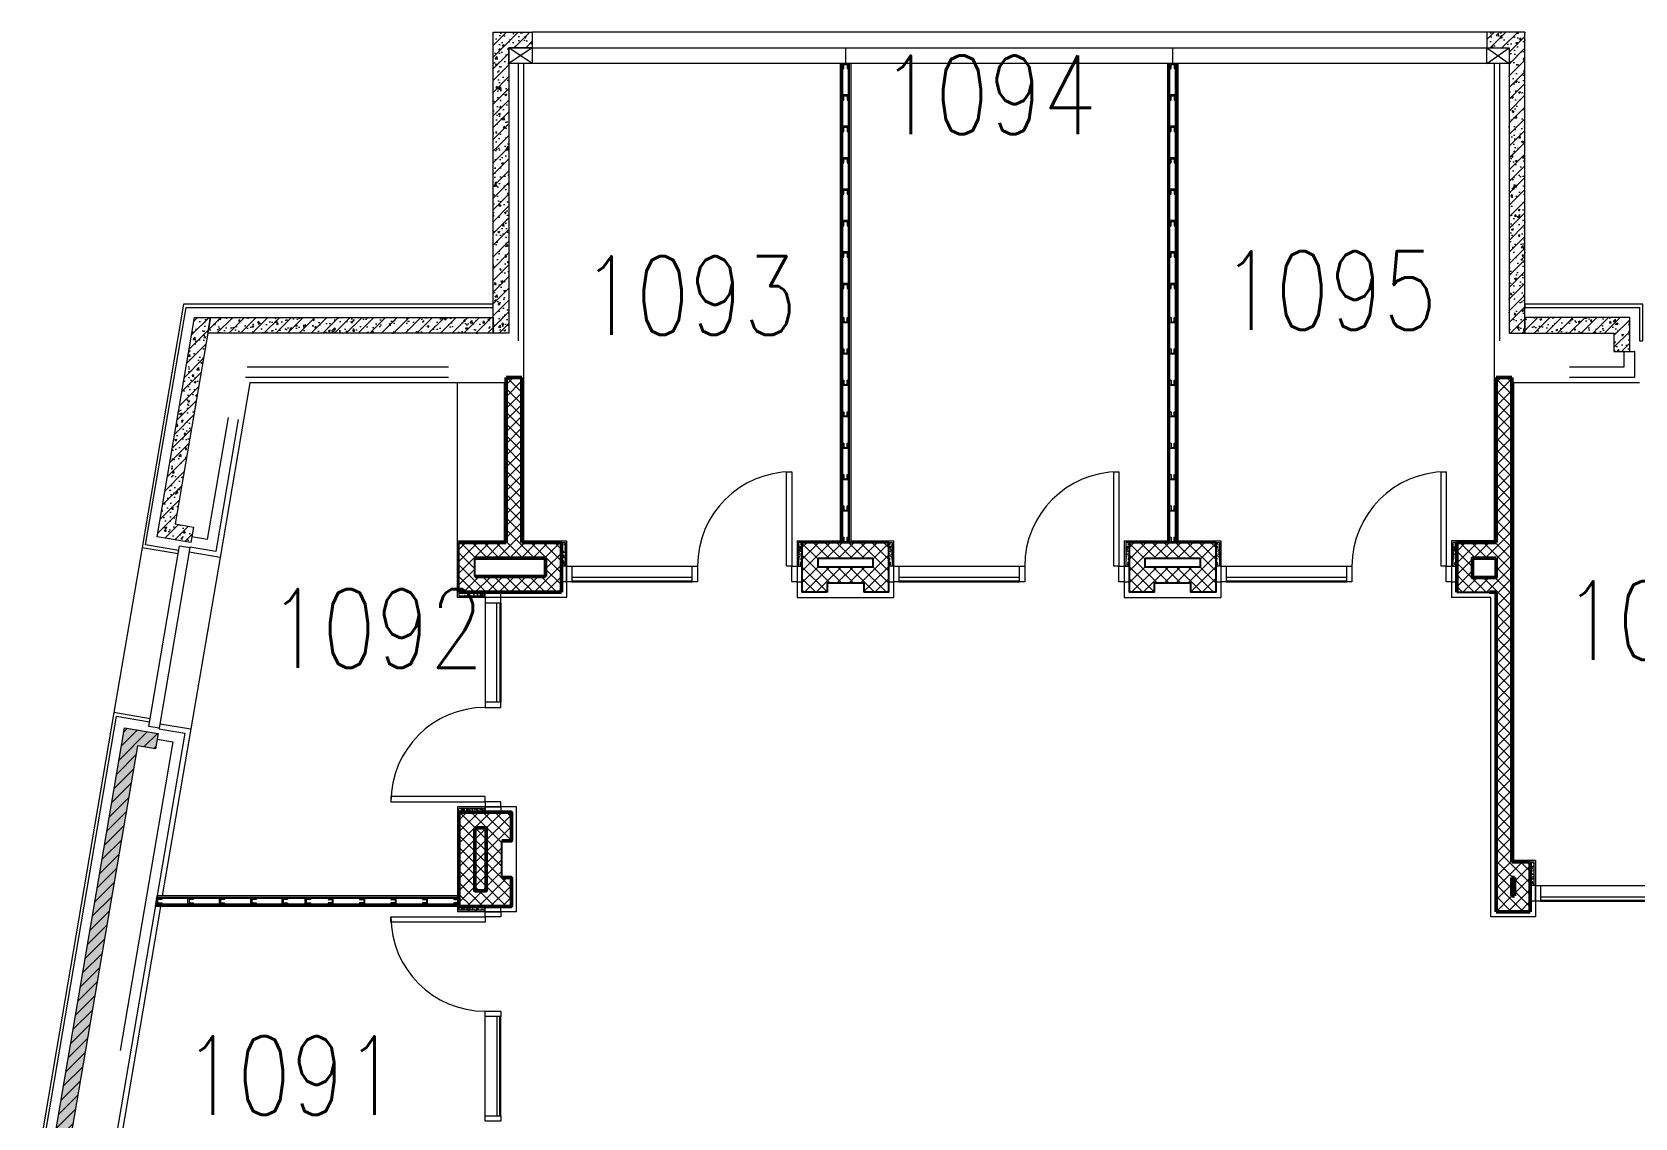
# Model space of a CAD drawing. Header units: inches. Extents: x 13084 to 220150, y 6494 to 167180.
# Drawn here: x 148790 to 164090, y 156810 to 167180 of the extents above; entities that cross this region are included whole.
import ezdxf
from ezdxf.enums import TextEntityAlignment as Align

# ---------------------------------------------------------------- set-up
doc = ezdxf.new("R2010")
doc.units = ezdxf.units.IN
doc.header["$MEASUREMENT"] = 0
for name, color, linetype, lineweight in [('Ground Floor$0$A-G2-G-Building-Elements-Below', 7, 'Continuous', 13), ('Ground Floor$0$A-G250-G-Walls-Low-Level', 8, 'Continuous', 15), ('Ground Floor$0$A-G250-G-Walls-Precast-Concrete', 7, 'Continuous', 15), ('Ground Floor$0$A-G250-M-Walls-Blockwork', 7, 'Continuous', 25), ('Ground Floor$0$A-G250-M-Walls-Plasterboard-Partition', 7, 'Continuous', 15), ('Ground Floor$0$A-G252-H-Internal-Walls', 251, 'Continuous', 9), ('Ground Floor$0$A-G262-H-Precast-Panel', 251, 'Continuous', 5), ('Ground Floor$0$A-G312-M-Wall-Cladding-Panel', 7, 'Continuous', 9), ('Ground Floor$0$A-G312-M-Wall-Finish-Plaster', 7, 'Continuous', 15), ('Ground Floor$0$A-G321-M-Window', 251, 'Continuous', 9), ('Ground Floor$0$A-G322-M-Door', 251, 'Continuous', 15), ('Ground Floor$0$A-G4-M-Furniture-and-Fittings', 251, 'Continuous', 9), ('Ground Floor$0$Z-Z001-S-Room-Name-Identification-250', 7, 'Continuous', 15)]:
    doc.layers.add(name, color=color, linetype=linetype, lineweight=lineweight)
doc.styles.add('Ground Floor$0$Tag-RomanS', font='romans.shx', dxfattribs={"width": 0.8})
pattern_1 = [(135, (31615.24, 164129.57), (-56.1266, -56.1266), []), (225, (31615.24, 164129.57), (56.1266, -56.1266), [])]
pattern_2 = [(140, (31615.24, 164129.57), (4.781726, 54.6554), [5.715, -62.865]), (85, (31615.24, 164129.57), (-57.316993, -10.572848), [4.572, -50.292]), (190.451, (31615.637, 164134.124), (-52.535006, 44.08275), [4.857, -53.427]), (136.1842, (31600, 164129.57), (12.6127, 81.323712), [8.5725, -94.2975]), (186.6356, (31601.05, 164136.35), (-74.227667, 71.22127), [7.2855, -80.1405]), (81.184, (31600, 164129.57), (-74.227535, 71.22138), [6.858, -75.438]), (111, (31603.81, 164137.19), (30.679656, 45.484464), [5.715, -62.865]), (56, (31603.81, 164137.19), (-55.25639, 18.540609), [4.572, -50.292]), (161.4514, (31606.365, 164140.98), (-24.576857, 64.024947), [4.857, -53.427]), (127.5, (31615.239, 164129.57), (-25.3665117, 0.926581), [0, -49.6824, 0, -51.054, 0, -50.4825]), (97.5, (31615.24, 164129.57), (-30.0541724, 20.045899), [0, -29.1084, 0, -48.5394, 0, -19.2405]), (57.5, (31615.239, 164112.577), (1.7186232, 40.6771786), [0, -19.05, 0, -59.436, 0, -78.867]), (47.5, (31615.24, 164104.957), (-7.627947, 44.438754), [0, -24.765, 0, -39.4716, 0, -56.007])]
pattern_3 = [(45, (31615.24, 164129.57), (-56.1266, 56.1266), [])]
pattern_4 = [(50, (31615.24, 164129.57), (182.18467, -15.93909), [19.05, -209.55]), (355, (31615.24, 164129.57), (-35.24283, 191.05664), [15.24, -167.64]), (100.451, (31630.42, 164128.24), (146.9425, 175.11669), [16.19, -178.09]), (46.1842, (31615.24, 164180.37), (271.07904, -42.04233), [28.575, -314.325]), (96.6356, (31637.83, 164176.87), (237.40423, 247.42556), [24.285, -267.135]), (351.184, (31615.24, 164180.37), (237.4046, 247.4251), [22.86, -251.46]), (21, (31640.64, 164167.67), (151.61488, -102.26552), [19.05, -209.55]), (326, (31640.64, 164167.67), (61.80203, 184.18797), [15.24, -167.64]), (71.4514, (31653.27, 164159.15), (213.4165, 81.92286), [16.19, -178.09]), (37.5, (31615.24, 164129.57), (3.088603, 84.55504), [0, -165.608, 0, -170.18, 0, -168.275]), (7.5, (31615.24, 164129.57), (66.81966, 100.180575), [0, -97.028, 0, -161.798, 0, -64.135]), (327.5, (31558.6, 164129.57), (135.590595, -5.728744), [0, -63.5, 0, -198.12, 0, -262.89]), (317.5, (31533.2, 164129.57), (148.12918, 25.42649), [0, -82.55, 0, -131.572, 0, -186.69])]

# ---------------------------------------------------------------- blocks, each defined once
blk = doc.blocks.new('Ground Floor$0$d09')
at = {"layer": 'Ground Floor$0$A-G321-M-Window', "elevation": 0}
blk.add_lwpolyline([(121790, -7300), (121790, -6350), (121760, -6350), (121760, -7300)], close=True, dxfattribs=at)
at = {"layer": 'Ground Floor$0$A-G322-M-Door'}
for p, q in [((121650, -7300), (121650, -6350, 0)), ((121800, -7300), (121800, -6350, 0))]:
    blk.add_line(p, q, dxfattribs=at)
at = {"layer": 'Ground Floor$0$A-G322-M-Door', "elevation": 0}
for points in [[(121650, -5350), (121800, -5350), (121800, -5400), (121650, -5400)], [(120750, -5450), (120750, -5400), (121650, -5400), (121650, -5450)], [(121650, -6300), (121800, -6300), (121800, -6350), (121650, -6350)]]:
    blk.add_lwpolyline(points, close=True, dxfattribs=at)
at = {"layer": 'Ground Floor$0$A-G322-M-Door'}
blk.add_lwpolyline([(121650, -7300), (121800, -7300), (121800, -7350), (121650, -7350)], close=True, dxfattribs=at)
blk.add_arc((121650, -5400, 0), 900, 180, 270, dxfattribs=at)
blk = doc.blocks.new('Ground Floor$0$Door1-faculty offices-2200')
at = {"layer": 'Ground Floor$0$A-G321-M-Window'}
blk.add_lwpolyline([(50, -65), (1200, -65), (1200, -35), (50, -35)], close=True, dxfattribs=at)
at = {"layer": 'Ground Floor$0$A-G322-M-Door'}
for p, q in [((50, 75), (1200, 75)), ((50, -75), (1200, -75))]:
    blk.add_line(p, q, dxfattribs=at)
for points in [[(2100, 975), (2150, 975), (2150, 75), (2100, 75)], [(50, 75), (50, -75), (0, -75), (0, 75)], [(1250, 75), (1250, -75), (1200, -75), (1200, 75)], [(2200, 75), (2200, -75), (2150, -75), (2150, 75)]]:
    blk.add_lwpolyline(points, close=True, dxfattribs=at)
blk.add_arc((2150, 75), 900, 90, 180, dxfattribs=at)
blk = doc.blocks.new('Ground Floor$0$tag-roomname')
at = {"lineweight": 18, "ltscale": 0.01, "style": 'Ground Floor$0$Tag-RomanS', "width": 0.8}
blk.add_attdef('ROOM_NO_2', text='', height=3, dxfattribs=at).set_placement((0, 1.612), align=Align.MIDDLE_CENTER)
at = {"linetype": 'ByBlock', "lineweight": 13, "ltscale": 0.01, "style": 'Ground Floor$0$Tag-RomanS', "width": 0.8, "flags": 1}
for tag, p in [('ROOM_NAME_1', (0, -2.288)), ('AREA', (0, -5.744))]:
    blk.add_attdef(tag, text='', height=2.8, dxfattribs=at).set_placement(p, align=Align.MIDDLE_CENTER)

msp = doc.modelspace()

# ---------------------------------------------------------------- hatches: boundary and pattern name
at = {"layer": 'Ground Floor$0$A-G252-H-Internal-Walls'}
h = msp.add_hatch(dxfattribs=at)
h.set_pattern_fill('ANSI37', color=256, scale=25, angle=90, style=0)
h.set_pattern_definition(pattern_1)
h.paths.add_polyline_path([(153842, 162304), (153465, 162304), (153465, 163880), (153315, 163880), (153315, 162304), (152865, 162304), (152865, 161829), (153842, 161829)])
h.paths.add_polyline_path([(153692, 161979), (153015, 161979), (153015, 162154), (153692, 162154)], flags=16)
h = msp.add_hatch(dxfattribs=at)
h.set_pattern_fill('ANSI37', color=256, scale=25, angle=90, style=0)
h.set_pattern_definition(pattern_1)
h.paths.add_polyline_path([(162765, 162305), (162389, 162305), (162389, 161830), (162702, 161830), (162765, 161830), (162765, 158780), (163090, 158780), (163090, 159255), (162915, 159255), (162915, 163880), (162765, 163880)])
h.paths.add_polyline_path([(162765, 162155), (162765, 161970), (162539, 161970), (162539, 162155)], flags=16)
h.paths.add_polyline_path([(162915, 159105), (162940, 159105), (162940, 158930), (162915, 158930)], flags=16)
h = msp.add_hatch(dxfattribs=at)
h.set_pattern_fill('AR-CONC', color=256, scale=0.3, angle=90, style=0)
h.set_pattern_definition([(140, (31615.24, 164069.57), (4.781726, 54.6554), [5.715, -62.865]), (85, (31615.24, 164069.57), (-57.316993, -10.572848), [4.572, -50.292]), (190.451, (31615.637, 164074.124), (-52.535006, 44.08275), [4.857, -53.427]), (136.1842, (31600, 164069.57), (12.6127, 81.323712), [8.5725, -94.2975]), (186.6356, (31601.05, 164076.35), (-74.227667, 71.22127), [7.2855, -80.1405]), (81.184, (31600, 164069.57), (-74.227535, 71.22138), [6.858, -75.438]), (111, (31603.81, 164077.19), (30.679656, 45.484464), [5.715, -62.865]), (56, (31603.81, 164077.19), (-55.25639, 18.540609), [4.572, -50.292]), (161.4514, (31606.365, 164080.98), (-24.576857, 64.024947), [4.857, -53.427]), (127.5, (31615.239, 164069.57), (-25.3665117, 0.926581), [0, -49.6824, 0, -51.054, 0, -50.4825]), (97.5, (31615.24, 164069.57), (-30.0541724, 20.045899), [0, -29.1084, 0, -48.5394, 0, -19.2405]), (57.5, (31615.239, 164052.577), (1.7186232, 40.6771786), [0, -19.05, 0, -59.436, 0, -78.867]), (47.5, (31615.24, 164044.957), (-7.627947, 44.438754), [0, -24.765, 0, -39.4716, 0, -56.007])])
h.paths.add_polyline_path([(153877, 162304), (153842, 162304), (153842, 162079), (153877, 162079)])
h = msp.add_hatch(dxfattribs=at)
h.set_pattern_fill('AR-CONC', color=256, scale=0.3, angle=90, style=0)
h.set_pattern_definition([(40, (281491.904, 164129.57), (-4.781726, 54.6554), [5.715, -62.865]), (95, (281491.904, 164129.57), (57.316993, -10.572848), [4.572, -50.292]), (349.549, (281491.505, 164134.124), (52.535006, 44.08275), [4.857, -53.427]), (43.8158, (281507.144, 164129.57), (-12.6127, 81.323712), [8.5725, -94.2975]), (353.3644, (281506.09, 164136.35), (74.227667, 71.22127), [7.2855, -80.1405]), (98.816, (281507.14, 164129.57), (74.227535, 71.22138), [6.858, -75.438]), (69, (281503.334, 164137.19), (-30.679656, 45.484464), [5.715, -62.865]), (124, (281503.334, 164137.19), (55.25639, 18.540609), [4.572, -50.292]), (18.5486, (281500.777, 164140.98), (24.576857, 64.024947), [4.857, -53.427]), (52.5, (281491.904, 164129.57), (25.3665117, 0.926581), [0, -49.6824, 0, -51.054, 0, -50.4825]), (82.5, (281491.904, 164129.57), (30.0541724, 20.045899), [0, -29.1084, 0, -48.5394, 0, -19.2405]), (122.5, (281491.904, 164112.577), (-1.7186232, 40.6771786), [0, -19.05, 0, -59.436, 0, -78.867]), (132.5, (281491.904, 164104.957), (7.627947, 44.438754), [0, -24.765, 0, -39.4716, 0, -56.007])])
h.paths.add_polyline_path([(156107, 162304), (156142, 162304), (156142, 162079), (156107, 162079)])
h = msp.add_hatch(dxfattribs=at)
h.set_pattern_fill('ANSI37', color=256, scale=25, angle=90, style=0)
h.set_pattern_definition(pattern_1)
h.paths.add_polyline_path([(156965, 162305), (156142, 162305), (156142, 161830), (156379, 161830), (156379, 161920), (156729, 161920), (156729, 161830), (156965, 161830)])
h.paths.add_polyline_path([(156815, 162070), (156292, 162070), (156292, 162155), (156815, 162155)], flags=16)
h = msp.add_hatch(dxfattribs=at)
h.set_pattern_fill('AR-CONC', color=256, scale=0.3, angle=90, style=0)
h.set_pattern_definition(pattern_2)
h.paths.add_polyline_path([(157000, 162304), (156965, 162304), (156965, 162079), (157000, 162079)])
h = msp.add_hatch(dxfattribs=at)
h.set_pattern_fill('AR-CONC', color=256, scale=0.3, angle=90, style=0)
h.set_pattern_definition([(40, (284615.237, 164129.57), (-4.781726, 54.6554), [5.715, -62.865]), (95, (284615.237, 164129.57), (57.316993, -10.572848), [4.572, -50.292]), (349.549, (284614.84, 164134.124), (52.535006, 44.08275), [4.857, -53.427]), (43.8158, (284630.477, 164129.57), (-12.6127, 81.323712), [8.5725, -94.2975]), (353.3644, (284629.425, 164136.35), (74.227667, 71.22127), [7.2855, -80.1405]), (98.816, (284630.48, 164129.57), (74.227535, 71.22138), [6.858, -75.438]), (69, (284626.667, 164137.19), (-30.679656, 45.484464), [5.715, -62.865]), (124, (284626.667, 164137.19), (55.25639, 18.540609), [4.572, -50.292]), (18.5486, (284624.11, 164140.98), (24.576857, 64.024947), [4.857, -53.427]), (52.5, (284615.237, 164129.57), (25.3665117, 0.926581), [0, -49.6824, 0, -51.054, 0, -50.4825]), (82.5, (284615.237, 164129.57), (30.0541724, 20.045899), [0, -29.1084, 0, -48.5394, 0, -19.2405]), (122.5, (284615.237, 164112.577), (-1.7186232, 40.6771786), [0, -19.05, 0, -59.436, 0, -78.867]), (132.5, (284615.237, 164104.957), (7.627947, 44.438754), [0, -24.765, 0, -39.4716, 0, -56.007])])
h.paths.add_polyline_path([(159230, 162304), (159265, 162304), (159265, 162079), (159230, 162079)])
h = msp.add_hatch(dxfattribs=at)
h.set_pattern_fill('ANSI37', color=256, scale=25, angle=90, style=0)
h.set_pattern_definition([(135, (34738.57, 164129.57), (-56.1266, -56.1266), []), (225, (34738.57, 164129.57), (56.1266, -56.1266), [])])
h.paths.add_polyline_path([(160089, 162305), (159265, 162305), (159265, 161830), (159502, 161830), (159502, 161920), (159852, 161920), (159852, 161830), (160089, 161830)])
h.paths.add_polyline_path([(159939, 162070), (159415, 162070), (159415, 162155), (159939, 162155)], flags=16)
h = msp.add_hatch(dxfattribs=at)
h.set_pattern_fill('AR-CONC', color=256, scale=0.3, angle=90, style=0)
h.set_pattern_definition([(140, (34738.57, 164129.57), (4.781726, 54.6554), [5.715, -62.865]), (85, (34738.57, 164129.57), (-57.316993, -10.572848), [4.572, -50.292]), (190.451, (34738.97, 164134.124), (-52.535006, 44.08275), [4.857, -53.427]), (136.1842, (34723.33, 164129.57), (12.6127, 81.323712), [8.5725, -94.2975]), (186.6356, (34724.38, 164136.35), (-74.227667, 71.22127), [7.2855, -80.1405]), (81.184, (34723.33, 164129.57), (-74.227535, 71.22138), [6.858, -75.438]), (111, (34727.14, 164137.19), (30.679656, 45.484464), [5.715, -62.865]), (56, (34727.14, 164137.19), (-55.25639, 18.540609), [4.572, -50.292]), (161.4514, (34729.7, 164140.98), (-24.576857, 64.024947), [4.857, -53.427]), (127.5, (34738.571, 164129.57), (-25.3665117, 0.926581), [0, -49.6824, 0, -51.054, 0, -50.4825]), (97.5, (34738.57, 164129.57), (-30.0541724, 20.045899), [0, -29.1084, 0, -48.5394, 0, -19.2405]), (57.5, (34738.571, 164112.577), (1.7186232, 40.6771786), [0, -19.05, 0, -59.436, 0, -78.867]), (47.5, (34738.57, 164104.957), (-7.627947, 44.438754), [0, -24.765, 0, -39.4716, 0, -56.007])])
h.paths.add_polyline_path([(160124, 162304), (160089, 162304), (160089, 162079), (160124, 162079)])
h = msp.add_hatch(dxfattribs=at)
h.set_pattern_fill('AR-CONC', color=256, scale=0.3, angle=90, style=0)
h.set_pattern_definition([(40, (287738.57, 164129.57), (-4.781726, 54.6554), [5.715, -62.865]), (95, (287738.57, 164129.57), (57.316993, -10.572848), [4.572, -50.292]), (349.549, (287738.17, 164134.124), (52.535006, 44.08275), [4.857, -53.427]), (43.8158, (287753.81, 164129.57), (-12.6127, 81.323712), [8.5725, -94.2975]), (353.3644, (287752.76, 164136.35), (74.227667, 71.22127), [7.2855, -80.1405]), (98.816, (287753.81, 164129.57), (74.227535, 71.22138), [6.858, -75.438]), (69, (287750, 164137.19), (-30.679656, 45.484464), [5.715, -62.865]), (124, (287750, 164137.19), (55.25639, 18.540609), [4.572, -50.292]), (18.5486, (287747.44, 164140.98), (24.576857, 64.024947), [4.857, -53.427]), (52.5, (287738.57, 164129.57), (25.3665117, 0.926581), [0, -49.6824, 0, -51.054, 0, -50.4825]), (82.5, (287738.57, 164129.57), (30.0541724, 20.045899), [0, -29.1084, 0, -48.5394, 0, -19.2405]), (122.5, (287738.57, 164112.577), (-1.7186232, 40.6771786), [0, -19.05, 0, -59.436, 0, -78.867]), (132.5, (287738.57, 164104.957), (7.627947, 44.438754), [0, -24.765, 0, -39.4716, 0, -56.007])])
h.paths.add_polyline_path([(162354, 162304), (162389, 162304), (162389, 162079), (162354, 162079)])
h = msp.add_hatch(dxfattribs=at)
h.set_pattern_fill('AR-CONC', color=256, scale=0.3, angle=90, style=0)
h.set_pattern_definition(pattern_2)
h.paths.add_polyline_path([(153115, 161794), (153115, 161829), (152865, 161829), (152865, 161794)])
h = msp.add_hatch(dxfattribs=at)
h.set_pattern_fill('AR-CONC', color=256, scale=0.3, angle=90, style=0)
h.set_pattern_definition([(220, (31615.24, 154429.57), (4.781726, -54.6554), [5.715, -62.865]), (275, (31615.24, 154429.57), (-57.316993, 10.572848), [4.572, -50.292]), (169.549, (31615.637, 154425.015), (-52.535006, -44.08275), [4.857, -53.427]), (223.8158, (31600, 154429.57), (12.6127, -81.323712), [8.5725, -94.2975]), (173.3644, (31601.05, 154422.79), (-74.227667, -71.22127), [7.2855, -80.1405]), (278.816, (31600, 154429.57), (-74.227535, -71.22138), [6.858, -75.438]), (249, (31603.81, 154421.95), (30.679656, -45.484464), [5.715, -62.865]), (304, (31603.81, 154421.95), (-55.25639, -18.540609), [4.572, -50.292]), (198.5486, (31606.365, 154418.16), (-24.576857, -64.024947), [4.857, -53.427]), (232.5, (31615.239, 154429.57), (-25.3665117, -0.926581), [0, -49.6824, 0, -51.054, 0, -50.4825]), (262.5, (31615.24, 154429.57), (-30.0541724, -20.045899), [0, -29.1084, 0, -48.5394, 0, -19.2405]), (302.5, (31615.239, 154446.562), (1.7186232, -40.6771786), [0, -19.05, 0, -59.436, 0, -78.867]), (312.5, (31615.24, 154454.182), (-7.627947, -44.438754), [0, -24.765, 0, -39.4716, 0, -56.007])])
h.paths.add_polyline_path([(152865, 159730), (152865, 159765), (153115, 159765), (153115, 159730)])
h = msp.add_hatch(dxfattribs=at)
h.set_pattern_fill('ANSI37', color=256, scale=25, angle=90, style=0)
h.set_pattern_definition([(135, (31615.24, 164352.37), (-56.1266, -56.1266), []), (225, (31615.24, 164352.37), (56.1266, -56.1266), [])])
h.paths.add_polyline_path([(153275, 159455), (153365, 159455), (153365, 159730), (152865, 159730), (152865, 158830), (153365, 158830), (153365, 159105), (153275, 159105)])
h = msp.add_hatch(dxfattribs=at)
h.set_pattern_fill('AR-CONC', color=256, scale=0.3, angle=90, style=0)
h.set_pattern_definition([(140, (31615.24, 164014.57), (4.781726, 54.6554), [5.715, -62.865]), (85, (31615.24, 164014.57), (-57.316993, -10.572848), [4.572, -50.292]), (190.451, (31615.637, 164019.124), (-52.535006, 44.08275), [4.857, -53.427]), (136.1842, (31600, 164014.57), (12.6127, 81.323712), [8.5725, -94.2975]), (186.6356, (31601.05, 164021.35), (-74.227667, 71.22127), [7.2855, -80.1405]), (81.184, (31600, 164014.57), (-74.227535, 71.22138), [6.858, -75.438]), (111, (31603.81, 164022.19), (30.679656, 45.484464), [5.715, -62.865]), (56, (31603.81, 164022.19), (-55.25639, 18.540609), [4.572, -50.292]), (161.4514, (31606.365, 164025.98), (-24.576857, 64.024947), [4.857, -53.427]), (127.5, (31615.239, 164014.57), (-25.3665117, 0.926581), [0, -49.6824, 0, -51.054, 0, -50.4825]), (97.5, (31615.24, 164014.57), (-30.0541724, 20.045899), [0, -29.1084, 0, -48.5394, 0, -19.2405]), (57.5, (31615.239, 163997.577), (1.7186232, 40.6771786), [0, -19.05, 0, -59.436, 0, -78.867]), (47.5, (31615.24, 163989.957), (-7.627947, 44.438754), [0, -24.765, 0, -39.4716, 0, -56.007])])
h.paths.add_polyline_path([(163125, 159255), (163090, 159255), (163090, 159030), (163125, 159030)])
h = msp.add_hatch(dxfattribs=at)
h.set_pattern_fill('AR-CONC', color=256, scale=0.3, angle=90, style=0)
h.set_pattern_definition([(140, (31615.24, 164129.57), (4.781726, 54.6554), [5.715, -62.865]), (85, (31615.24, 164129.57), (-57.316993, -10.572848), [4.572, -50.292]), (190.451, (31615.637, 164134.124), (-52.535006, 44.08275), [4.857, -53.427]), (136.1842, (31600, 164129.57), (12.6127, 81.323712), [8.5725, -94.2975]), (186.6356, (31601.05, 164136.35), (-74.227667, 71.22127), [7.2855, -80.1405]), (81.184, (31600, 164129.57), (-74.227535, 71.22138), [6.858, -75.438]), (111, (31603.81, 164137.19), (30.679656, 45.484464), [5.715, -62.865]), (56, (31603.81, 164137.19), (-55.25639, 18.540609), [4.572, -50.292]), (161.4514, (31606.365, 164140.98), (-24.576857, 64.024947), [4.857, -53.427]), (127.5, (31615.239, 164129.57), (-25.3665117, 0.926581), [0, -49.6824, 0, -51.054, 0, -50.4825]), (97.5, (31615.24, 164129.57), (-30.0541724, 20.045899), [0, -29.1084, 0, -48.5394, 0, -19.2405]), (57.5, (31615.239, 164112.577), (1.7186232, 40.6771786), [0, -19.05, 0, -59.436, 0, -78.867]), (47.5, (31615.24, 164104.957), (-7.627947, 44.438754), [0, -24.765, 0, -39.4716, 0, -56.007])])
h.paths.add_polyline_path([(152865, 158830), (152865, 158795), (153115, 158795), (153115, 158830)])
at = {"layer": 'Ground Floor$0$A-G262-H-Precast-Panel'}
h = msp.add_hatch(dxfattribs=at)
h.set_pattern_fill('ANSI31', color=256, scale=25, style=0)
h.set_pattern_definition(pattern_3)
edge = h.paths.add_edge_path()
edge.add_line((153340, 167030), (153340, 164305))
edge.add_line((153340, 164305), (153190, 164305))
edge.add_line((153190, 164305), (153190, 167180))
edge.add_line((153190, 167180), (153565, 167180))
edge.add_line((153565, 167180), (153565, 167030))
edge.add_line((153565, 167030), (153340, 167030))
h = msp.add_hatch(dxfattribs=at)
h.set_pattern_fill('AR-CONC', color=256, style=0)
h.set_pattern_definition(pattern_4)
edge = h.paths.add_edge_path()
edge.add_line((153340, 167030), (153340, 164305))
edge.add_line((153340, 164305), (153190, 164305))
edge.add_line((153190, 164305), (153190, 167180))
edge.add_line((153190, 167180), (153565, 167180))
edge.add_line((153565, 167180), (153565, 167030))
edge.add_line((153565, 167030), (153340, 167030))
h = msp.add_hatch(dxfattribs=at)
h.set_pattern_fill('ANSI31', color=256, scale=25, style=0)
h.set_pattern_definition(pattern_3)
edge = h.paths.add_edge_path()
edge.add_line((163040, 167180), (162675, 167180))
edge.add_line((162675, 167180), (162675, 167030))
edge.add_line((162675, 167030), (162890, 167030))
edge.add_line((162890, 167030), (162890, 164305))
edge.add_line((162890, 164305), (163040, 164305))
edge.add_line((163040, 164305), (163040, 167180))
h = msp.add_hatch(dxfattribs=at)
h.set_pattern_fill('AR-CONC', color=256, style=0)
h.set_pattern_definition(pattern_4)
edge = h.paths.add_edge_path()
edge.add_line((163040, 167180), (162675, 167180))
edge.add_line((162675, 167180), (162675, 167030))
edge.add_line((162675, 167030), (162890, 167030))
edge.add_line((162890, 167030), (162890, 164305))
edge.add_line((162890, 164305), (163040, 164305))
edge.add_line((163040, 164305), (163040, 167180))
h = msp.add_hatch(dxfattribs=at)
h.set_pattern_fill('AR-CONC', color=256, style=0)
h.set_pattern_definition(pattern_4)
h.paths.add_polyline_path([(150341, 164455), (150493, 164455), (150157, 162483), (150330, 162453), (150304, 162306), (149984, 162360)])
h = msp.add_hatch(dxfattribs=at)
h.set_pattern_fill('ANSI31', color=256, scale=25, style=0)
h.set_pattern_definition(pattern_3)
h.paths.add_polyline_path([(150341, 164455), (150493, 164455), (150157, 162483), (150330, 162453), (150304, 162306), (149984, 162360)])
h = msp.add_hatch(dxfattribs=at)
h.set_pattern_fill('ANSI31', color=256, scale=25, style=0)
h.set_pattern_definition(pattern_3)
h.paths.add_polyline_path([(153190, 164305), (150468, 164305), (150493, 164455), (153190, 164455)])
h = msp.add_hatch(dxfattribs=at)
h.set_pattern_fill('AR-CONC', color=256, style=0)
h.set_pattern_definition(pattern_4)
h.paths.add_polyline_path([(153190, 164305), (150468, 164305), (150493, 164455), (153190, 164455)])
h = msp.add_hatch(dxfattribs=at)
h.set_pattern_fill('ANSI31', color=256, scale=25, style=0)
h.set_pattern_definition(pattern_3)
h.paths.add_polyline_path([(163040, 164305), (163890, 164305), (163890, 164130), (164040, 164130), (164040, 164455), (163040, 164455)])
h = msp.add_hatch(dxfattribs=at)
h.set_pattern_fill('AR-CONC', color=256, style=0)
h.set_pattern_definition(pattern_4)
h.paths.add_polyline_path([(163040, 164305), (163890, 164305), (163890, 164130), (164040, 164130), (164040, 164455), (163040, 164455)])
h = msp.add_hatch(dxfattribs=at)
h.set_pattern_fill('ANSI31', color=256, scale=25, style=0)
h.set_pattern_definition(pattern_3)
h.paths.add_polyline_path([(149673, 160536), (149993, 160482), (149968, 160334), (149796, 160363), (149107, 156322), (149279, 156292), (149254, 156144), (148934, 156199)])
h = msp.add_hatch(dxfattribs=at)
h.set_pattern_fill('AR-CONC', color=256, style=0)
h.set_pattern_definition(pattern_4)
h.paths.add_polyline_path([(149673, 160536), (149993, 160482), (149968, 160334), (149796, 160363), (149107, 156322), (149279, 156292), (149254, 156144), (148934, 156199)])

# ---------------------------------------------------------------- linework, layer by layer
at = {"layer": 'Ground Floor$0$A-G2-G-Building-Elements-Below'}
msp.add_line((162675, 167180), (153565, 167180, 0), dxfattribs=at)
at = {"layer": 'Ground Floor$0$A-G250-G-Walls-Low-Level'}
for p, q in [((149840, 162258, 0), (149571, 160681, 0)), ((150584, 162161, 0), (150305, 160525, 0))]:
    msp.add_line(p, q, dxfattribs=at)
at = {"layer": 'Ground Floor$0$A-G250-G-Walls-Precast-Concrete', "elevation": 0}
for points in [[(153340, 167030), (153340, 164305), (153190, 164305), (153190, 167180), (153565, 167180), (153565, 167030), (153340, 167030)], [(163040, 167180), (162675, 167180), (162675, 167030), (162890, 167030), (162890, 164305), (163040, 164305), (163040, 167180)], [(150341, 164455), (150493, 164455), (150157, 162483), (150330, 162453), (150304, 162306), (149984, 162360), (150341, 164455)], [(153190, 164305), (150468, 164305), (150493, 164455), (153190, 164455), (153190, 164305)], [(163040, 164305), (163890, 164305), (163890, 164130), (164040, 164130), (164040, 164455), (163040, 164455), (163040, 164305)], [(149673, 160536), (149993, 160482), (149968, 160334), (149796, 160363), (149107, 156322), (149279, 156292), (149254, 156144), (148934, 156199), (149673, 160536)]]:
    msp.add_lwpolyline(points, dxfattribs=at)
at = {"layer": 'Ground Floor$0$A-G250-M-Walls-Blockwork', "lineweight": 50, "ltscale": 0.02}
for p, q in [((153315, 162305, 0), (153315, 163880, 0)), ((153315, 163880, 0), (153465, 163880, 0)), ((153465, 163880, 0), (153465, 162305, 0)), ((162915, 163880, 0), (162765, 163880, 0)), ((162765, 163880, 0), (162765, 162305, 0)), ((162915, 159255, 0), (162915, 163880, 0)), ((152865, 162305, 0), (153315, 162305, 0)), ((153465, 162305, 0), (153842, 162305, 0)), ((153842, 162305, 0), (153842, 161830, 0)), ((162765, 162305, 0), (162389, 162305, 0)), ((162389, 162305, 0), (162389, 161830, 0)), ((153015, 162155, 0), (153692, 162155, 0)), ((153692, 162155, 0), (153692, 161980, 0)), ((153692, 161980, 0), (153015, 161980, 0)), ((153842, 161830, 0), (152865, 161830, 0)), ((162702, 161830, 0), (162765, 161830, 0)), ((162765, 161830, 0), (162765, 158780, 0)), ((163090, 159255, 0), (162915, 159255, 0)), ((163090, 158780, 0), (163090, 159255, 0)), ((162915, 159105, 0), (162915, 158930, 0)), ((162940, 159105, 0), (162915, 159105, 0)), ((162940, 158930, 0), (162940, 159105, 0)), ((162915, 158930, 0), (162940, 158930, 0)), ((162765, 158780, 0), (163090, 158780, 0))]:
    msp.add_line(p, q, dxfattribs=at)
at = {"layer": 'Ground Floor$0$A-G250-M-Walls-Blockwork'}
for p, q in [((152865, 161830, 0), (152865, 162305, 0)), ((153015, 161980, 0), (153015, 162155, 0)), ((156292, 162070), (156292, 162155)), ((156292, 162155), (156815, 162155)), ((156815, 162070), (156292, 162070)), ((156815, 162155), (156815, 162070)), ((159415, 162070, 0), (159415, 162155, 0)), ((159415, 162155, 0), (159939, 162155, 0)), ((159939, 162070, 0), (159415, 162070, 0)), ((159939, 162155, 0), (159939, 162070, 0)), ((156379, 161920, 0), (156729, 161920, 0)), ((156379, 161920, 0), (156379, 161830, 0)), ((156729, 161920, 0), (156729, 161830, 0)), ((159502, 161920, 0), (159852, 161920, 0)), ((162389, 161830, 0), (162702, 161830, 0)), ((153275, 159105, 0), (153275, 159455, 0))]:
    msp.add_line(p, q, dxfattribs=at)
at = {"layer": 'Ground Floor$0$A-G250-M-Walls-Blockwork', "elevation": 0}
for points in [[(156379, 161830), (156142, 161830), (156142, 162305), (156965, 162305), (156965, 161830), (156729, 161830)], [(159502, 161920), (159502, 161830), (159265, 161830), (159265, 162305), (160089, 162305), (160089, 161830), (159852, 161830), (159852, 161920)]]:
    msp.add_lwpolyline(points, dxfattribs=at)
at = {"layer": 'Ground Floor$0$A-G250-M-Walls-Blockwork', "lineweight": 50, "ltscale": 0.02, "elevation": 0}
for points in [[(162765, 162155), (162539, 162155), (162539, 161970), (162765, 161970)], [(153015, 159580), (153125, 159580), (153125, 158980), (153015, 158980)]]:
    msp.add_lwpolyline(points, close=True, dxfattribs=at)
msp.add_lwpolyline([(153275, 159105), (153365, 159105), (153365, 158830), (152865, 158830), (152865, 159730), (153365, 159730), (153365, 159455), (153275, 159455)], dxfattribs=at)
at = {"layer": 'Ground Floor$0$A-G250-M-Walls-Plasterboard-Partition'}
for p, q in [((156504, 166880, 0), (156504, 162305, 0)), ((156516, 162305), (156516, 166880)), ((156529, 162305), (156529, 166880)), ((156579, 166880), (156579, 162305)), ((156591, 166880), (156591, 162305)), ((156604, 166880, 0), (156604, 162305, 0)), ((159627, 166880, 0), (159627, 162305, 0)), ((159639, 162305), (159639, 166880)), ((159652, 162305), (159652, 166880)), ((159702, 166880), (159702, 162305)), ((159714, 166880), (159714, 162305)), ((159727, 166880, 0), (159727, 162305, 0)), ((156604, 162305, 0), (156504, 162305, 0)), ((159727, 162305, 0), (159627, 162305, 0)), ((149982, 158930, 0), (149965, 158830, 0)), ((152865, 158830, 0), (149965, 158830, 0)), ((149968, 158842, 0), (152865, 158842, 0)), ((149970, 158855, 0), (152865, 158855, 0)), ((152865, 158905, 0), (149978, 158905, 0)), ((152865, 158917, 0), (149980, 158917, 0)), ((152865, 158930, 0), (149982, 158930, 0))]:
    msp.add_line(p, q, dxfattribs=at)
at = {"layer": 'Ground Floor$0$A-G250-M-Walls-Plasterboard-Partition', "elevation": 0}
for points in [[(156579, 166880), (156529, 166880), (156529, 166830), (156539, 166830), (156539, 166870), (156569, 166870), (156569, 166830), (156579, 166830)], [(159702, 166880), (159652, 166880), (159652, 166830), (159662, 166830), (159662, 166870), (159692, 166870), (159692, 166830), (159702, 166830)], [(156579, 166580), (156529, 166580), (156529, 166530), (156539, 166530), (156539, 166570), (156569, 166570), (156569, 166530), (156579, 166530)], [(159702, 166580), (159652, 166580), (159652, 166530), (159662, 166530), (159662, 166570), (159692, 166570), (159692, 166530), (159702, 166530)], [(156579, 166280), (156529, 166280), (156529, 166230), (156539, 166230), (156539, 166270), (156569, 166270), (156569, 166230), (156579, 166230)], [(159702, 166280), (159652, 166280), (159652, 166230), (159662, 166230), (159662, 166270), (159692, 166270), (159692, 166230), (159702, 166230)], [(156579, 165980), (156529, 165980), (156529, 165930), (156539, 165930), (156539, 165970), (156569, 165970), (156569, 165930), (156579, 165930)], [(159702, 165980), (159652, 165980), (159652, 165930), (159662, 165930), (159662, 165970), (159692, 165970), (159692, 165930), (159702, 165930)], [(156579, 165680), (156529, 165680), (156529, 165630), (156539, 165630), (156539, 165670), (156569, 165670), (156569, 165630), (156579, 165630)], [(159702, 165680), (159652, 165680), (159652, 165630), (159662, 165630), (159662, 165670), (159692, 165670), (159692, 165630), (159702, 165630)], [(156579, 165380), (156529, 165380), (156529, 165330), (156539, 165330), (156539, 165370), (156569, 165370), (156569, 165330), (156579, 165330)], [(159702, 165380), (159652, 165380), (159652, 165330), (159662, 165330), (159662, 165370), (159692, 165370), (159692, 165330), (159702, 165330)], [(156579, 165080), (156529, 165080), (156529, 165030), (156539, 165030), (156539, 165070), (156569, 165070), (156569, 165030), (156579, 165030)], [(159702, 165080), (159652, 165080), (159652, 165030), (159662, 165030), (159662, 165070), (159692, 165070), (159692, 165030), (159702, 165030)], [(156579, 164780), (156529, 164780), (156529, 164730), (156539, 164730), (156539, 164770), (156569, 164770), (156569, 164730), (156579, 164730)], [(159702, 164780), (159652, 164780), (159652, 164730), (159662, 164730), (159662, 164770), (159692, 164770), (159692, 164730), (159702, 164730)], [(156579, 164404), (156529, 164404), (156529, 164454), (156539, 164454), (156539, 164414), (156569, 164414), (156569, 164454), (156579, 164454)], [(159702, 164404), (159652, 164404), (159652, 164454), (159662, 164454), (159662, 164414), (159692, 164414), (159692, 164454), (159702, 164454)], [(156579, 164104), (156529, 164104), (156529, 164154), (156539, 164154), (156539, 164114), (156569, 164114), (156569, 164154), (156579, 164154)], [(159702, 164104), (159652, 164104), (159652, 164154), (159662, 164154), (159662, 164114), (159692, 164114), (159692, 164154), (159702, 164154)], [(156579, 163804), (156529, 163804), (156529, 163854), (156539, 163854), (156539, 163814), (156569, 163814), (156569, 163854), (156579, 163854)], [(159702, 163804), (159652, 163804), (159652, 163854), (159662, 163854), (159662, 163814), (159692, 163814), (159692, 163854), (159702, 163854)], [(156579, 163504), (156529, 163504), (156529, 163554), (156539, 163554), (156539, 163514), (156569, 163514), (156569, 163554), (156579, 163554)], [(159702, 163504), (159652, 163504), (159652, 163554), (159662, 163554), (159662, 163514), (159692, 163514), (159692, 163554), (159702, 163554)], [(156579, 163204), (156529, 163204), (156529, 163254), (156539, 163254), (156539, 163214), (156569, 163214), (156569, 163254), (156579, 163254)], [(159702, 163204), (159652, 163204), (159652, 163254), (159662, 163254), (159662, 163214), (159692, 163214), (159692, 163254), (159702, 163254)], [(156579, 162904), (156529, 162904), (156529, 162954), (156539, 162954), (156539, 162914), (156569, 162914), (156569, 162954), (156579, 162954)], [(159702, 162904), (159652, 162904), (159652, 162954), (159662, 162954), (159662, 162914), (159692, 162914), (159692, 162954), (159702, 162954)], [(156579, 162604), (156529, 162604), (156529, 162654), (156539, 162654), (156539, 162614), (156569, 162614), (156569, 162654), (156579, 162654)], [(159702, 162604), (159652, 162604), (159652, 162654), (159662, 162654), (159662, 162614), (159692, 162614), (159692, 162654), (159702, 162654)], [(156579, 162305), (156529, 162305), (156529, 162355), (156539, 162355), (156539, 162315), (156569, 162315), (156569, 162355), (156579, 162355)], [(159702, 162305), (159652, 162305), (159652, 162355), (159662, 162355), (159662, 162315), (159692, 162315), (159692, 162355), (159702, 162355)], [(149978, 158855), (149978, 158905), (150028, 158905), (150028, 158895), (149988, 158895), (149988, 158865), (150028, 158865), (150028, 158855)], [(150278, 158855), (150278, 158905), (150328, 158905), (150328, 158895), (150288, 158895), (150288, 158865), (150328, 158865), (150328, 158855)], [(150578, 158855), (150578, 158905), (150628, 158905), (150628, 158895), (150588, 158895), (150588, 158865), (150628, 158865), (150628, 158855)], [(150878, 158855), (150878, 158905), (150928, 158905), (150928, 158895), (150888, 158895), (150888, 158865), (150928, 158865), (150928, 158855)], [(151178, 158855), (151178, 158905), (151228, 158905), (151228, 158895), (151188, 158895), (151188, 158865), (151228, 158865), (151228, 158855)], [(151397, 158855), (151397, 158905), (151447, 158905), (151447, 158895), (151407, 158895), (151407, 158865), (151447, 158865), (151447, 158855)], [(151665, 158855), (151665, 158905), (151615, 158905), (151615, 158895), (151655, 158895), (151655, 158865), (151615, 158865), (151615, 158855)], [(151965, 158855), (151965, 158905), (151915, 158905), (151915, 158895), (151955, 158895), (151955, 158865), (151915, 158865), (151915, 158855)], [(152265, 158855), (152265, 158905), (152215, 158905), (152215, 158895), (152255, 158895), (152255, 158865), (152215, 158865), (152215, 158855)], [(152565, 158855), (152565, 158905), (152515, 158905), (152515, 158895), (152555, 158895), (152555, 158865), (152515, 158865), (152515, 158855)], [(152865, 158855), (152865, 158905), (152815, 158905), (152815, 158895), (152855, 158895), (152855, 158865), (152815, 158865), (152815, 158855)]]:
    msp.add_lwpolyline(points, close=True, dxfattribs=at)
at = {"layer": 'Ground Floor$0$A-G312-M-Wall-Cladding-Panel', "elevation": 0}
for points in [[(150190, 162229), (149874, 162282), (150261, 164550), (153190, 164550), (153190, 164580), (150235, 164580), (149840, 162258), (150185, 162199)], [(149140, 156068), (148824, 156121), (149595, 160646), (149911, 160592), (149916, 160622), (149571, 160681), (148790, 156097), (149135, 156038)]]:
    msp.add_lwpolyline(points, close=True, dxfattribs=at)
at = {"layer": 'Ground Floor$0$A-G312-M-Wall-Cladding-Panel'}
msp.add_lwpolyline([(163040, 164550), (164135, 164550), (164135, 164230), (164165, 164230), (164165, 164580), (163040, 164580)], close=True, dxfattribs=at)
at = {"layer": 'Ground Floor$0$A-G312-M-Wall-Finish-Plaster'}
for p, q in [((153430, 166880, 0), (153430, 164230, 0)), ((153480, 166880, 0), (153480, 162320, 0)), ((162750, 162320, 0), (162750, 166880, 0)), ((162800, 164230, 0), (162800, 166880, 0)), ((163985, 164130), (164085, 164130)), ((164090, 164130), (164085, 164130)), ((150868, 163830), (150584, 162161)), ((153300, 163830), (150868, 163830)), ((153300, 162320), (153300, 163830)), ((164135, 163830), (162930, 163830, 0)), ((162930, 163830), (162930, 159270)), ((150660, 163498), (150461, 162335)), ((150461, 162335), (150314, 162360)), ((150584, 162161), (150288, 162212)), ((150296, 162256, 0), (150297, 162261)), ((152850, 161780, 0), (152850, 162320, 0)), ((152850, 162320, 0), (153300, 162320, 0)), ((153480, 162320, 0), (153892, 162320, 0)), ((153842, 162305, 0), (153877, 162305, 0)), ((153877, 162305, 0), (153877, 162080, 0)), ((153892, 162320, 0), (153892, 161780, 0)), ((156092, 162320, 0), (156504, 162320, 0)), ((156092, 162320, 0), (156092, 161780, 0)), ((156107, 162305, 0), (156107, 162080, 0)), ((156142, 162305), (156107, 162305, 0)), ((156604, 162320, 0), (157015, 162320, 0)), ((156965, 162305), (157000, 162305, 0)), ((157000, 162305, 0), (157000, 162080, 0)), ((157015, 161780, 0), (157015, 162320, 0)), ((159215, 162320, 0), (159627, 162320, 0)), ((159215, 162320, 0), (159215, 161780, 0)), ((159230, 162305, 0), (159230, 162080, 0)), ((159265, 162305), (159230, 162305, 0)), ((159727, 162320, 0), (160139, 162320, 0)), ((160089, 162305), (160124, 162305, 0)), ((160124, 162305, 0), (160124, 162080, 0)), ((160139, 161780, 0), (160139, 162320, 0)), ((162339, 162320, 0), (162339, 161780, 0)), ((162750, 162320, 0), (162339, 162320, 0)), ((162354, 162080, 0), (162354, 162305, 0)), ((162389, 162305, 0), (162354, 162305, 0)), ((153892, 162080, 0), (153842, 162080, 0)), ((156092, 162080, 0), (156142, 162080, 0)), ((157015, 162080, 0), (156965, 162080, 0)), ((159215, 162080, 0), (159265, 162080, 0)), ((160139, 162080, 0), (160089, 162080, 0)), ((162339, 162080, 0), (162389, 162080, 0)), ((153892, 161930, 0), (153842, 161930, 0)), ((156092, 161930, 0), (156142, 161930)), ((156965, 161930, 0), (157015, 161930, 0)), ((159215, 161930, 0), (159265, 161930)), ((160089, 161930, 0), (160139, 161930, 0)), ((162339, 161930, 0), (162389, 161930)), ((153892, 161780, 0), (152850, 161780, 0)), ((152865, 161830, 0), (152865, 161795, 0)), ((152865, 161795, 0), (153115, 161795, 0)), ((153115, 161780, 0), (153115, 161830, 0)), ((153265, 161780, 0), (153265, 161830, 0)), ((156092, 161780, 0), (157015, 161780, 0)), ((159215, 161780, 0), (160139, 161780, 0)), ((162715, 161780, 0), (162339, 161780, 0)), ((162715, 158730, 0), (162715, 161780, 0)), ((150002, 160531, 0), (150001, 160526, 0)), ((152850, 159780, 0), (152850, 158930, 0)), ((153415, 159780, 0), (152850, 159780, 0)), ((153115, 159765, 0), (152865, 159765, 0)), ((152865, 159730, 0), (152865, 159765, 0)), ((153115, 159780, 0), (153115, 159730, 0)), ((153265, 159780, 0), (153265, 159730, 0)), ((153415, 158780, 0), (153415, 159780, 0)), ((163140, 159270, 0), (162930, 159270, 0)), ((163090, 159255, 0), (163125, 159255, 0)), ((163125, 159255, 0), (163125, 159030, 0)), ((163140, 159270, 0), (163140, 158730, 0)), ((163140, 159030, 0), (163090, 159030)), ((152850, 158830, 0), (152850, 158780, 0)), ((152865, 158830, 0), (152865, 158795, 0)), ((153115, 158780, 0), (153115, 158830, 0)), ((153265, 158780, 0), (153265, 158830, 0)), ((163140, 158880, 0), (163090, 158880, 0)), ((153415, 158780, 0), (152850, 158780, 0)), ((153115, 158795, 0), (152865, 158795, 0)), ((163140, 158730, 0), (162715, 158730, 0))]:
    msp.add_line(p, q, dxfattribs=at)
for points in [[(164085, 164130), (164085, 163880), (163465, 163880)], [(163985, 164130), (163985, 163980), (163465, 163980)], [(152765, 163880), (150826, 163880)], [(152765, 163980), (150843, 163980)], [(150758, 163481), (150543, 162219), (150297, 162261)], [(150543, 162219), (150297, 162261)]]:
    msp.add_lwpolyline(points, dxfattribs=at)
at = {"layer": 'Ground Floor$0$A-G312-M-Wall-Finish-Plaster', "elevation": 0}
for points in [[(150002, 160531), (150001, 160526), (150247, 160484), (149493, 156058), (149247, 156100), (149246, 156095)], [(150009, 160575), (150305, 160525), (150033, 158930)], [(149984, 160428), (150132, 160402), (149630, 157456)], [(150016, 158830), (149534, 156000), (149238, 156051)]]:
    msp.add_lwpolyline(points, dxfattribs=at)
at = {"layer": 'Ground Floor$0$A-G321-M-Window'}
for p, q in [((153565, 166880, 0), (153340, 167030, 0)), ((153565, 167030, 0), (153340, 166880, 0)), ((156554, 167030), (156554, 166880)), ((159677, 167030, 0), (159677, 166880, 0)), ((162675, 166880, 0), (162890, 167030, 0)), ((162675, 167030, 0), (162890, 166880, 0))]:
    msp.add_line(p, q, dxfattribs=at)
at = {"layer": 'Ground Floor$0$A-G321-M-Window', "elevation": 0}
for points in [[(153340, 167030), (162890, 167030), (162890, 166880), (153340, 166880)], [(153340, 167030), (153565, 167030), (153565, 166880), (153340, 166880)], [(162675, 167030), (162890, 167030), (162890, 166880), (162675, 166880)], [(150296, 162256), (150002, 160531), (149903, 160548), (150197, 162273)], [(153255, 161730), (153255, 160781), (153225, 160781), (153225, 161730)]]:
    msp.add_lwpolyline(points, close=True, dxfattribs=at)
at = {"layer": 'Ground Floor$0$A-G322-M-Door'}
for p, q in [((153115, 161730, 0), (153115, 160780, 0)), ((153265, 161730, 0), (153265, 160780, 0))]:
    msp.add_line(p, q, dxfattribs=at)
at = {"layer": 'Ground Floor$0$A-G322-M-Door', "elevation": 0}
for points in [[(153115, 161730), (153265, 161730), (153265, 161780), (153115, 161780)], [(153115, 160730), (153265, 160730), (153265, 160780), (153115, 160780)], [(152215, 159880), (152215, 159830), (153115, 159830), (153115, 159880)], [(153115, 159780), (153265, 159780), (153265, 159830), (153115, 159830)]]:
    msp.add_lwpolyline(points, close=True, dxfattribs=at)
at = {"layer": 'Ground Floor$0$A-G322-M-Door'}
msp.add_arc((153115, 159830, 0), 900, 90, 180, dxfattribs=at)
at = {"layer": 'Ground Floor$0$A-G4-M-Furniture-and-Fittings'}
msp.add_line((152850, 162320, 0), (152850, 163830), dxfattribs=at)

# ---------------------------------------------------------------- block references
at = {"layer": 'Ground Floor$0$A-G322-M-Door'}
for name, p in [('Ground Floor$0$Door1-faculty offices-2200', (153892, 162005, 0)), ('Ground Floor$0$Door1-faculty offices-2200', (157015, 162005, 0)), ('Ground Floor$0$Door1-faculty offices-2200', (160139, 162005, 0)), ('Ground Floor$0$Door1-faculty offices-2200', (163140, 158955)), ('Ground Floor$0$d09', (31465, 164130))]:
    msp.add_blockref(name, p, dxfattribs=at)
at = {"layer": 'Ground Floor$0$Z-Z001-S-Room-Name-Identification-250'}
ref = msp.add_blockref('Ground Floor$0$tag-roomname', (157923, 166178), dxfattribs=dict(at, xscale=250, yscale=250, zscale=250))
ref.add_attrib('ROOM_NO_2', '1094', dxfattribs={"layer": '0', "lineweight": 18, "ltscale": 0.01, "height": 750, "style": 'Ground Floor$0$Tag-RomanS', "width": 0.8}).set_placement((157923, 166580), align=Align.MIDDLE_CENTER)
ref = msp.add_blockref('Ground Floor$0$tag-roomname', (155065, 164260), dxfattribs=dict(at, xscale=250, yscale=250, zscale=250))
ref.add_attrib('ROOM_NO_2', '1093', dxfattribs={"layer": '0', "lineweight": 18, "ltscale": 0.01, "height": 750, "style": 'Ground Floor$0$Tag-RomanS', "width": 0.8}).set_placement((155065, 164663), align=Align.MIDDLE_CENTER)
ref = msp.add_blockref('Ground Floor$0$tag-roomname', (161173, 164308), dxfattribs=dict(at, xscale=250, yscale=250, zscale=250))
ref.add_attrib('ROOM_NO_2', '1095', dxfattribs={"layer": '0', "lineweight": 18, "ltscale": 0.01, "height": 750, "style": 'Ground Floor$0$Tag-RomanS', "width": 0.8}).set_placement((161173, 164711), align=Align.MIDDLE_CENTER)
ref = msp.add_blockref('Ground Floor$0$tag-roomname', (164438, 161158), dxfattribs=dict(at, xscale=250, yscale=250, zscale=250))
ref.add_attrib('ROOM_NO_2', '1098', dxfattribs={"layer": '0', "lineweight": 18, "ltscale": 0.01, "height": 750, "style": 'Ground Floor$0$Tag-RomanS', "width": 0.8}).set_placement((164438, 161561), align=Align.MIDDLE_CENTER)
ref = msp.add_blockref('Ground Floor$0$tag-roomname', (152072, 161082), dxfattribs=dict(at, xscale=250, yscale=250, zscale=250))
ref.add_attrib('ROOM_NO_2', '1092', dxfattribs={"layer": '0', "lineweight": 18, "ltscale": 0.01, "height": 750, "style": 'Ground Floor$0$Tag-RomanS', "width": 0.8}).set_placement((152072, 161485), align=Align.MIDDLE_CENTER)
ref = msp.add_blockref('Ground Floor$0$tag-roomname', (151261, 156813), dxfattribs=dict(at, xscale=250, yscale=250, zscale=250))
ref.add_attrib('ROOM_NO_2', '1091', dxfattribs={"layer": '0', "lineweight": 18, "ltscale": 0.01, "height": 750, "style": 'Ground Floor$0$Tag-RomanS', "width": 0.8}).set_placement((151261, 157216), align=Align.MIDDLE_CENTER)

doc.saveas('drawing.dxf')
